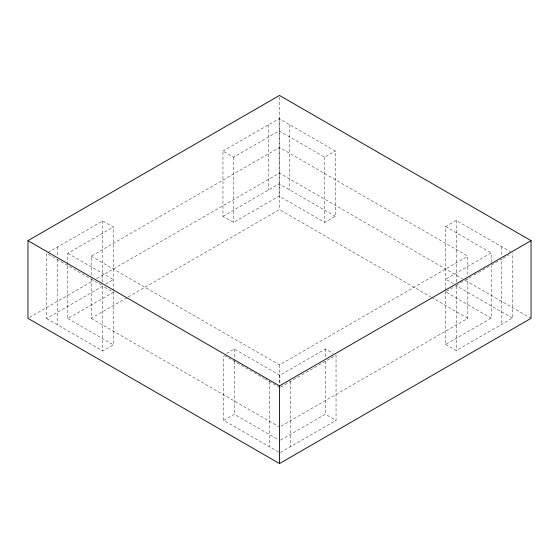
<?xml version="1.0" encoding="UTF-8"?>
<svg xmlns="http://www.w3.org/2000/svg" width="559" height="559" viewBox="0 0 559 559"><rect width="100%" height="100%" fill="white"/><g stroke="black" fill="none" stroke-linecap="round" stroke-linejoin="round"><path stroke-width="0.42" stroke-dasharray="2.79 2.1" d="M222.957 151.063L279.137 118.627L335.316 151.063L335.316 216.298L324.709 222.419L279.137 196.111L233.564 222.419L222.957 216.298L222.957 151.063L233.564 157.184L279.137 130.876L324.709 157.184L335.316 151.063M48.004 252.486L102.765 220.868L113.372 226.996L113.372 290.491M67.807 264.61L67.807 253.304L113.372 226.996M91.173 275.189L91.173 256.204L279.5 147.471L467.827 256.204L467.827 275.189M29.459 317.463L93.667 280.387M96.693 278.648L279.5 173.101L462.307 278.648M222.957 216.298L279.137 183.862L335.316 216.298M105.595 284.105L113.372 279.612L67.807 253.304M113.372 291.791L113.372 344.854L102.765 350.975L102.765 285.74L46.586 253.304L46.586 318.539L102.765 286.103L113.372 292.231L67.807 318.539L67.807 265.483M91.173 278.641L91.173 318.33L127.48 297.374M128.235 296.934L279.5 209.604L430.765 296.934M445.628 290.505L445.628 226.577L456.235 220.449L510.29 251.662M226.514 353.498L234.291 349.005L279.863 375.32L325.436 349.005L333.213 353.498M91.173 256.204L279.5 364.929L467.827 256.204M491.193 262.457L491.193 252.885L445.628 279.2L453.405 283.686M456.235 285.321L471.174 276.698M474.165 274.972L490.599 265.483M491.347 265.05L501.807 259.013L501.807 324.248M503.219 258.195L508.879 254.925M280.569 387.156L336.043 355.133L336.043 420.368L279.863 452.804L223.684 420.368L223.684 355.999M223.684 420.368L234.291 414.247L279.116 440.122M281.009 426.189L467.827 318.33L467.827 278.641M445.628 291.372L445.628 344.435L491.193 318.127L491.193 265.937M280.611 440.122L325.436 414.247L336.043 420.368M445.628 344.435L456.235 350.556L512.414 318.127L512.414 252.885M445.628 226.577L491.193 252.885M465.333 280.387L531.05 318.33M512.414 318.127L456.235 285.691L445.628 291.812L491.193 318.127M431.52 297.374L467.827 318.33M224.432 355.559L264.023 378.422M264.77 378.855L279.863 387.569M91.173 318.33L278.745 426.622M67.807 318.539L113.372 344.854M46.586 318.539L102.765 350.975M501.807 246.764L501.807 255.463M456.235 220.449L456.235 282.211M456.235 286.194L456.235 350.556M325.436 349.005L325.436 357.704M325.436 361.184L325.436 414.247M324.709 157.184L324.709 222.419M290.47 381.441L290.47 446.676M289.744 124.748L289.744 189.983M279.863 375.32L279.863 384.012M279.5 97.182L279.5 209.604M279.5 364.929L279.5 383.914M279.137 118.627L279.137 196.111M269.256 381.441L269.256 446.676M268.53 124.748L268.53 189.983M234.291 349.005L234.291 360.31M234.291 361.184L234.291 414.247M233.564 157.184L233.564 222.419M102.765 220.868L102.765 282.623M57.193 247.176L57.193 255.875M57.193 259.355L57.193 324.667"/><path stroke-width="0.84" d="M27.95 240.67L279.5 95.435L531.05 240.67L531.05 318.33L279.5 463.565L27.95 318.33L27.95 240.67L279.5 385.899L531.05 240.67M279.5 385.899L279.5 463.565"/></g></svg>
